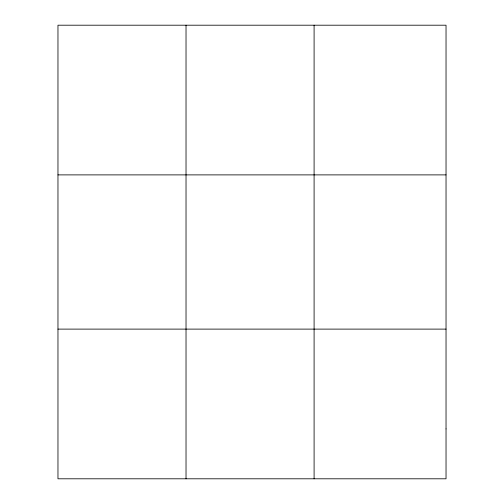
<?xml version="1.0" encoding="UTF-8"?>
<svg xmlns="http://www.w3.org/2000/svg" width="504" height="504" viewBox="0 0 504 504"><rect width="100%" height="100%" fill="white"/><g stroke="black" fill="none" stroke-linecap="round" stroke-linejoin="round"><path stroke-width="0.76" d="M186.026 478.8L186.026 25.2M314.093 478.8L314.093 25.2M57.966 174.888L446.034 174.888M57.966 329.112L446.034 329.112M446.034 428.904L446.034 478.8L57.966 478.8L57.966 25.2L446.034 25.2L446.034 428.904"/></g></svg>
